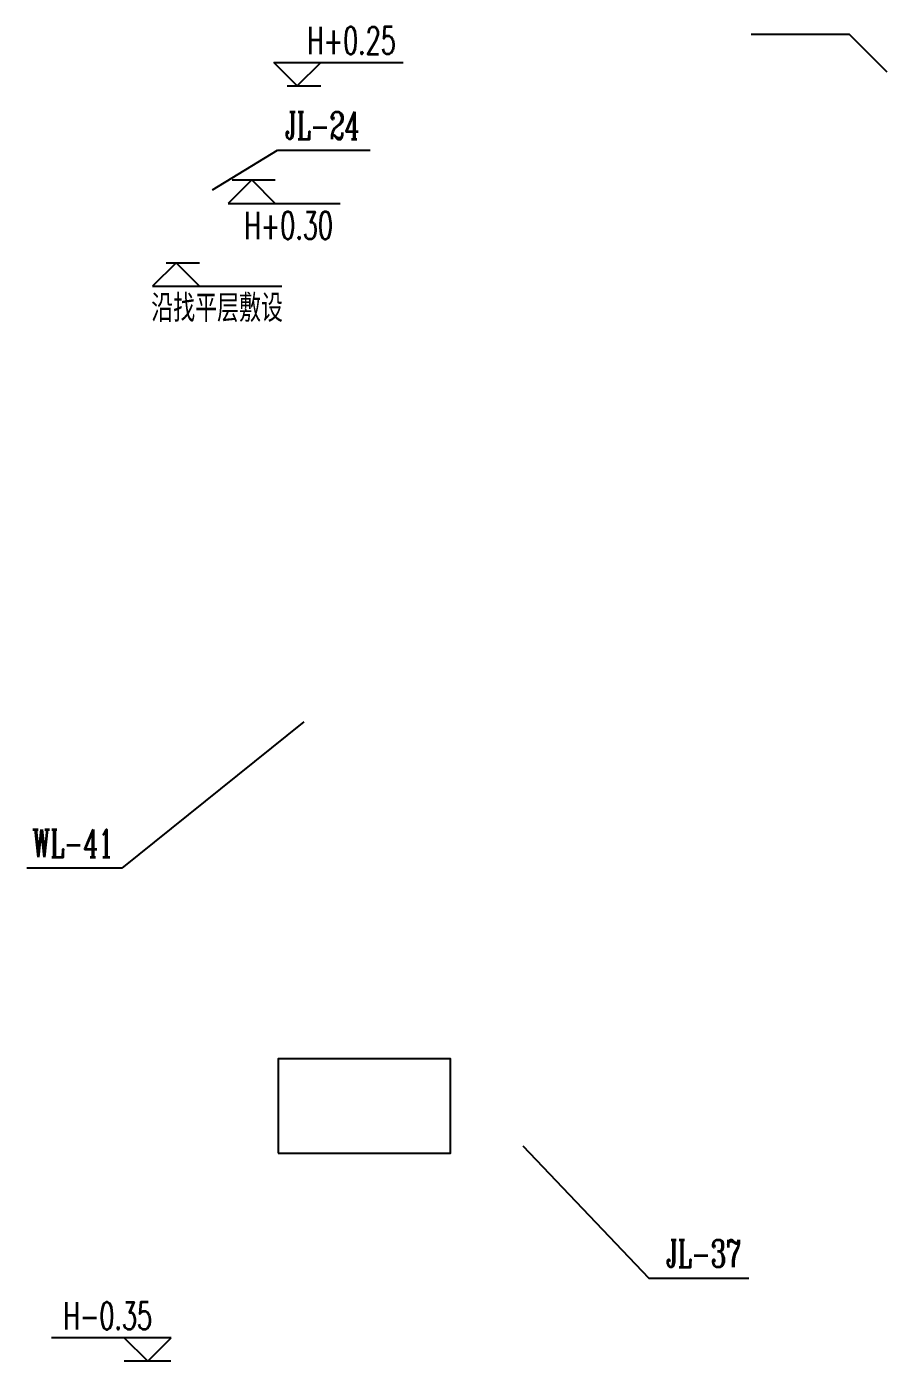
# Model space of a CAD drawing. Extents: x -46552 to 500351, y 55470 to 139570.
# Drawn here: x 389953 to 395444, y 79196 to 87707 of the extents above; entities that cross this region are included whole.
import ezdxf

# ---------------------------------------------------------------- set-up
doc = ezdxf.new("R2010")
doc.units = 0
doc.header["$LTSCALE"] = 1000
doc.header["$MEASUREMENT"] = 0
for name, color, linetype in [('DIM_污水', 3, 'Continuous'), ('DIM_给水', 3, 'Continuous'), ('LVTRY', 6, 'Continuous'), ('TWT_ELEV', 3, 'Continuous')]:
    doc.layers.add(name, color=color, linetype=linetype)
doc.styles.add('_TWT_DIM_ELE', font='SIMPLEX', dxfattribs={"width": 0.8, "height": 3.5, "bigfont": 'HZTXT'})
doc.styles.add('_TWT_SERIAL', font='COMPLEX', dxfattribs={"width": 0.8, "height": 3.5, "bigfont": 'HZTXT'})

msp = doc.modelspace()

# ---------------------------------------------------------------- linework, layer by layer
at = {"layer": 'DIM_污水'}
for p, q in [((395202.1, 87657.3), (394574.6, 87657.3)), ((395443.6, 87416.1), (395202.1, 87657.3)), ((391720.7, 83273.4), (390560.3, 82341.5)), ((390560.3, 82341.5), (389953.1, 82341.5))]:
    msp.add_line(p, q, dxfattribs=at)
at = {"layer": 'DIM_给水'}
for p, q in [((391138.4, 86667), (391552.6, 86919.6)), ((391552.6, 86919.6), (392144.6, 86919.6)), ((393118.6, 80570.5), (393923.1, 79726.2)), ((393923.1, 79726.2), (394560.4, 79726.2))]:
    msp.add_line(p, q, dxfattribs=at)
at = {"layer": 'LVTRY'}
msp.add_lwpolyline([(391556.9, 80524.1), (392656.9, 80524.1), (392656.9, 81124.1), (391556.9, 81124.1)], close=True, dxfattribs=at)
at = {"layer": 'TWT_ELEV'}
for p, q in [((391679.2, 87329.4), (391529.2, 87479.4)), ((391529.2, 87479.4), (392353.9, 87479.4)), ((391679.2, 87329.4), (391829.2, 87479.4)), ((391614.2, 87329.4), (391829.2, 87329.4)), ((391388.4, 86729.7), (391238.4, 86579.7)), ((391263.4, 86729.7), (391538.4, 86729.7)), ((391388.4, 86729.7), (391538.4, 86579.7)), ((391238.4, 86579.7), (391952.7, 86579.7)), ((390906, 86201.7), (390756, 86051.7)), ((390843.5, 86201.7), (391056, 86201.7)), ((390906, 86201.7), (391056, 86051.7)), ((390756, 86051.7), (391580.6, 86051.7)), ((390875.1, 79345.9), (390111.7, 79345.9)), ((390725.1, 79195.9), (390575.1, 79345.9)), ((390725.1, 79195.9), (390875.1, 79345.9)), ((390873.3, 79195.9), (390575.1, 79195.9))]:
    msp.add_line(p, q, dxfattribs=at)

# ---------------------------------------------------------------- texts
at = {"layer": 'DIM_污水', "color": 7, "style": '_TWT_SERIAL', "width": 0.64}
msp.add_text('WL-41', height=175, dxfattribs=at).set_placement((389988.1, 82411.5))
at = {"layer": 'DIM_给水', "color": 7, "style": '_TWT_SERIAL', "width": 0.64}
for s, p in [('JL-24', (391603, 86989.6)), ('JL-37', (394034.8, 79796.2))]:
    msp.add_text(s, height=175, dxfattribs=at).set_placement(p)
at = {"layer": 'TWT_ELEV', "color": 7, "style": '_TWT_DIM_ELE'}
for s, width, p in [('H+0.25', 0.64, (391741.5, 87531.9)), ('H+0.30', 0.64, (391340.4, 86352.2)), ('沿找平层敷设', 0.8, (390747.7, 85824.2)), ('H-0.35', 0.64, (390186.3, 79398.4))]:
    msp.add_text(s, height=175, dxfattribs=dict(at, width=width)).set_placement(p)

doc.saveas('drawing.dxf')
